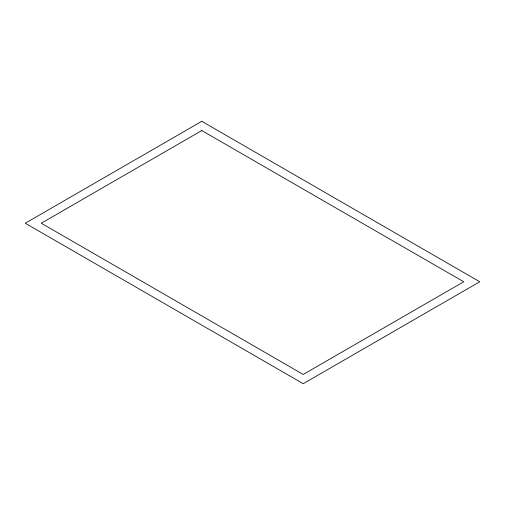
<?xml version="1.0" encoding="UTF-8"?>
<svg xmlns="http://www.w3.org/2000/svg" width="505" height="505" viewBox="0 0 505 505"><rect width="100%" height="100%" fill="white"/><g stroke="black" fill="none" stroke-linecap="round" stroke-linejoin="round"><path stroke-width="0.76" d="M201.792 121.301L25.25 223.223L303.208 383.699L479.75 281.777L201.792 121.301M201.792 130.549L41.277 223.223L303.208 374.451L463.723 281.777L201.792 130.549"/></g></svg>
